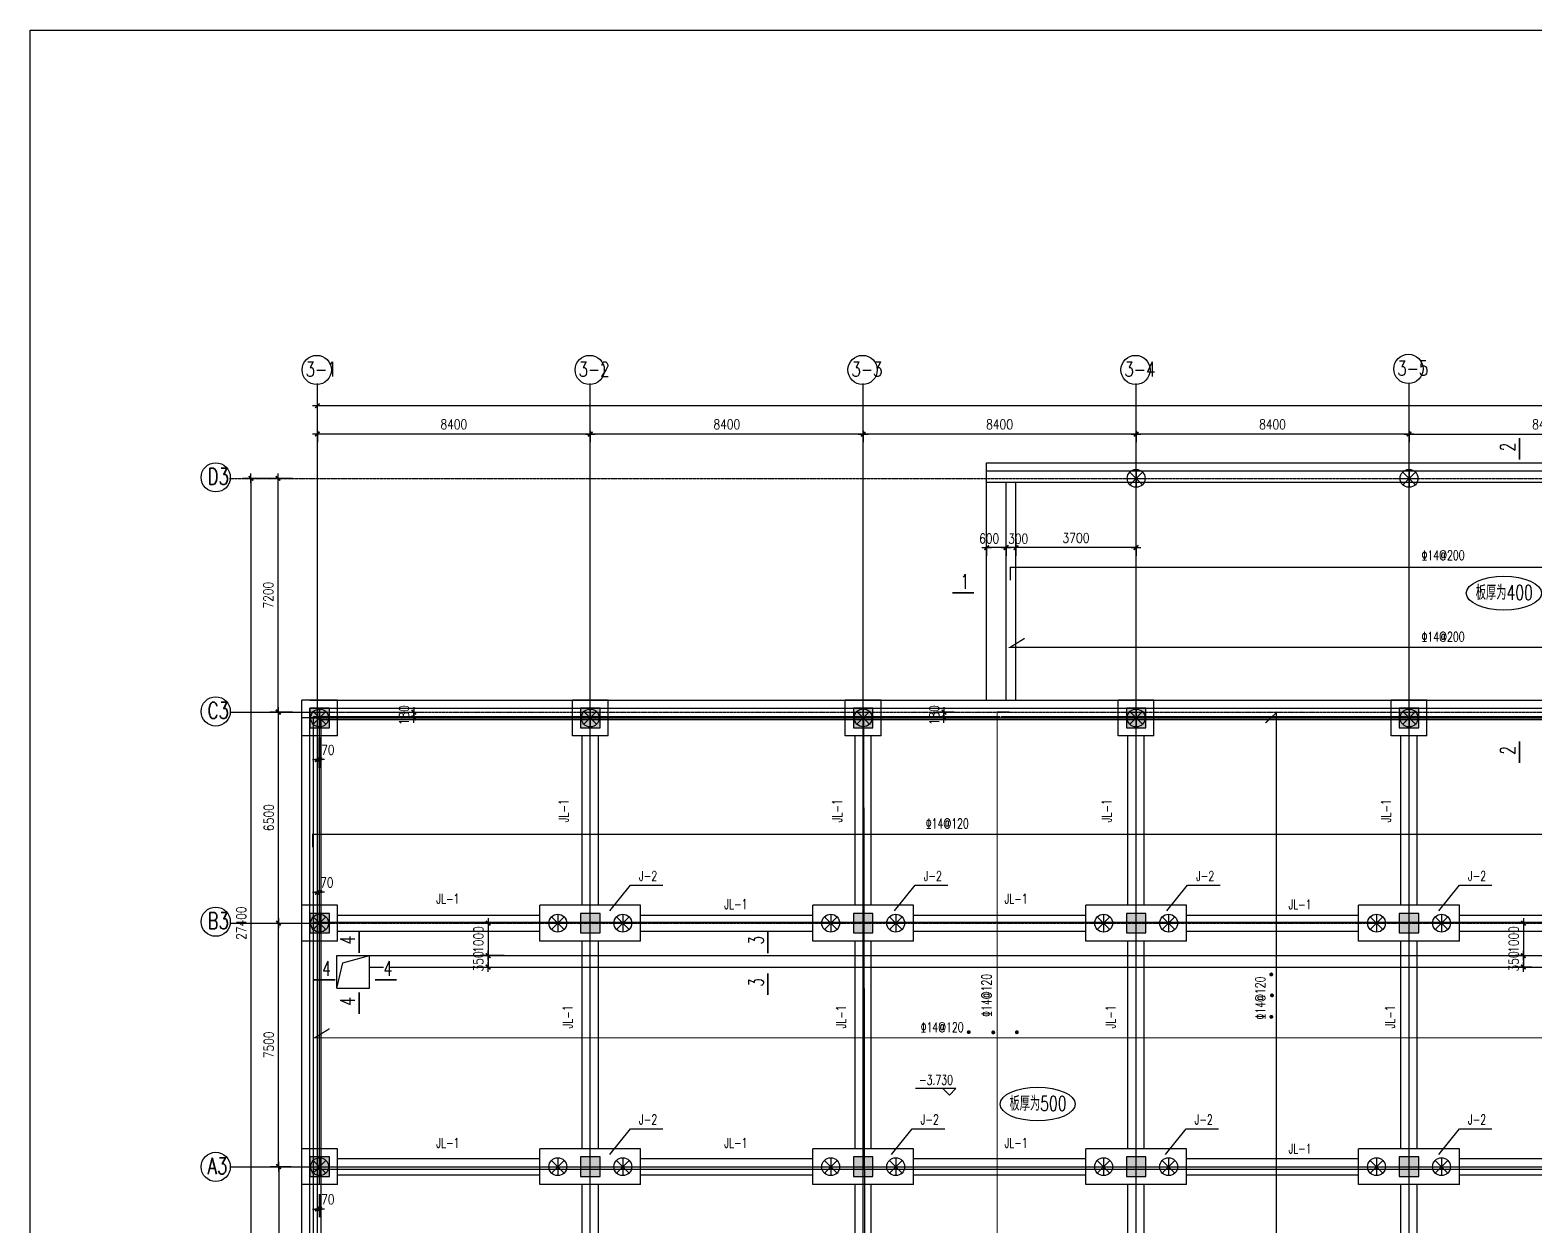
# Model space of a CAD drawing. Extents: x -170759 to 304867, y -311201 to 112352.
# Drawn here: x 168597 to 214914, y -162421 to -125590 of the extents above; entities that cross this region are included whole.
import ezdxf

# ---------------------------------------------------------------- set-up
doc = ezdxf.new("R2010")
doc.units = 0
doc.linetypes.add('DOT2', pattern=[0.125, 0, -0.125])
doc.linetypes.add('DOTE', pattern=[2.42, 2, -0.2, 0.02, -0.2])
doc.layers.get('0').update_dxf_attribs({"linetype": 'CONTINUOUS'})
doc.layers.get('DEFPOINTS').update_dxf_attribs({"linetype": 'CONTINUOUS'})
for name, color, linetype in [('4', 2, 'DOT2'), ('DOTE', 251, 'CONTINUOUS'), ('TC', 253, 'CONTINUOUS'), ('WAL', 20, 'CONTINUOUS'), ('图层1', 1, 'CONTINUOUS')]:
    doc.layers.add(name, color=color, linetype=linetype)
doc.styles.add('_HZTXT', font='txt.shx', dxfattribs={"width": 0.8, "bigfont": 'HZTXT.shx'})
doc.styles.add('DIM_FONT', font='SIMPLEX.shx', dxfattribs={"width": 0.8})
doc.styles.add('HZTXT', font='txt.shx', dxfattribs={"width": 0.8, "bigfont": 'hztxt.shx'})
doc.styles.add('STYLE1', font='txt.shx', dxfattribs={"width": 0.8, "bigfont": 'HZTXT.shx'})
doc.dimstyles.new('NORMAL', dxfattribs={"dimtxt": 300, "dimasz": 1, "dimexe": 250, "dimexo": 300, "dimgap": 150, "dimtad": 1, "dimdec": 0, "dimzin": 0, "dimdsep": 46, "dimtxsty": 'DIM_FONT', "dimblk": '_DIMX', "dimblk1": '_DIMX', "dimblk2": '_DIMX', "dimsah": 1, "dimcen": 2.5, "dimclrt": 7, "dimadec": 0, "dimazin": 0, "dimtfac": 1, "dimtdec": 0, "dimtix": 1, "dimtmove": 2, "dimatfit": 3, "dimldrblk": '_DIMX', "dimfxl": 0, "dimtolj": 1, "dimtzin": 0, "dimarcsym": 0})

# ---------------------------------------------------------------- blocks, each defined once
blk = doc.blocks.new('_DIMX')
blk.add_line((-150, 0), (150, 0))
at = {"const_width": 50}
blk.add_lwpolyline([(-70, -70), (70, 70)], dxfattribs=at)
blk = doc.blocks.new('*D101')
at = {"layer": 'DEFPOINTS', "color": 0}
for p in [(177439, -161147, 0), (177509, -161147, 0), (177509, -161903)]:
    blk.add_point(p, dxfattribs=at)
at = {"layer": 'WAL', "color": 0, "lineweight": -2}
for p, q in [((177439, -161447), (177439, -162153)), ((177509, -161447), (177509, -162153)), ((177438, -161903), (177437, -161903)), ((177439, -161903), (177509, -161903)), ((177510, -161903), (177511, -161903))]:
    blk.add_line(p, q, dxfattribs=at)
blk.add_blockref('_DIMX', (177439, -161903), dxfattribs=at)
at = {"layer": 'WAL', "color": 0, "lineweight": -2, "rotation": 180}
blk.add_blockref('_DIMX', (177509, -161903), dxfattribs=at)
at = {"layer": 'WAL', "color": 7, "insert": (177763, -161603), "char_height": 300, "attachment_point": 5, "style": 'DIM_FONT'}
blk.add_mtext('\\A1;70', dxfattribs=at)
blk = doc.blocks.new('*D102')
at = {"layer": 'DEFPOINTS', "color": 0}
for p in [(176933, -160597, 0), (176249, -166797), (176933, -166797, 0)]:
    blk.add_point(p, dxfattribs=at)
at = {"layer": 'WAL', "color": 0, "lineweight": -2}
for p, q in [((176633, -160597), (175999, -160597)), ((176249, -160598), (176249, -166796)), ((176633, -166797), (175999, -166797))]:
    blk.add_line(p, q, dxfattribs=at)
for p, rotation in [((176249, -160597), 90), ((176249, -166797), 270)]:
    blk.add_blockref('_DIMX', p, dxfattribs=dict(at, rotation=rotation))
at = {"layer": 'WAL', "color": 7, "insert": (175949, -163697), "char_height": 300, "attachment_point": 5, "rotation": 90, "style": 'DIM_FONT'}
blk.add_mtext('\\A1;6200', dxfattribs=at)
blk = doc.blocks.new('*D103')
at = {"layer": 'DEFPOINTS', "color": 0}
for p in [(176659, -139398), (175395, -166798), (176659, -166798)]:
    blk.add_point(p, dxfattribs=at)
at = {"layer": 'WAL', "color": 0, "lineweight": -2}
for p, q in [((176359, -139398), (175145, -139398)), ((175395, -139399), (175395, -166797)), ((176359, -166798), (175145, -166798))]:
    blk.add_line(p, q, dxfattribs=at)
for p, rotation in [((175395, -139398), 90), ((175395, -166798), 270)]:
    blk.add_blockref('_DIMX', p, dxfattribs=dict(at, rotation=rotation))
at = {"layer": 'WAL', "color": 7, "insert": (175095, -153098), "char_height": 300, "attachment_point": 5, "rotation": 90, "style": 'DIM_FONT'}
blk.add_mtext('\\A1;27400', dxfattribs=at)
blk = doc.blocks.new('*D168')
at = {"layer": 'DEFPOINTS', "color": 0}
for p in [(177439, -137629, 0), (185839, -137629, 0), (177439, -138033)]:
    blk.add_point(p, dxfattribs=at)
at = {"layer": 'WAL', "color": 0, "lineweight": -2}
for p, q in [((177439, -137929), (177439, -138283)), ((185839, -137929), (185839, -138283)), ((185838, -138033), (177440, -138033))]:
    blk.add_line(p, q, dxfattribs=at)
at = {"layer": 'WAL', "color": 0, "lineweight": -2, "rotation": 180}
blk.add_blockref('_DIMX', (177439, -138033), dxfattribs=at)
at = {"layer": 'WAL', "color": 0, "lineweight": -2}
blk.add_blockref('_DIMX', (185839, -138033), dxfattribs=at)
at = {"layer": 'WAL', "color": 7, "insert": (181639, -137733), "char_height": 300, "attachment_point": 5, "style": 'DIM_FONT'}
blk.add_mtext('\\A1;8400', dxfattribs=at)
blk = doc.blocks.new('*D169')
at = {"layer": 'DEFPOINTS', "color": 0}
for p in [(259239, -137059), (177439, -137162), (177439, -137329)]:
    blk.add_point(p, dxfattribs=at)
at = {"layer": 'WAL', "color": 0, "lineweight": -2}
for p, q in [((177439, -137029), (177439, -136912)), ((259238, -137162), (177440, -137162)), ((259239, -137359), (259239, -137412))]:
    blk.add_line(p, q, dxfattribs=at)
at = {"layer": 'WAL', "color": 0, "lineweight": -2, "rotation": 180}
blk.add_blockref('_DIMX', (177439, -137162), dxfattribs=at)
at = {"layer": 'WAL', "color": 0, "lineweight": -2}
blk.add_blockref('_DIMX', (259239, -137162), dxfattribs=at)
at = {"layer": 'WAL', "color": 7, "insert": (218339, -136862), "char_height": 300, "attachment_point": 5, "style": 'DIM_FONT'}
blk.add_mtext('\\A1;81800', dxfattribs=at)
blk = doc.blocks.new('*D171')
at = {"layer": 'DEFPOINTS', "color": 0}
for p in [(177439, -152241, 0), (177509, -152143), (177509, -152241, 0)]:
    blk.add_point(p, dxfattribs=at)
at = {"layer": 'WAL', "color": 0, "lineweight": -2}
for p, q in [((177439, -151941), (177439, -151893)), ((177509, -151941), (177509, -151893)), ((177438, -152143), (177437, -152143)), ((177439, -152143), (177509, -152143)), ((177510, -152143), (177511, -152143))]:
    blk.add_line(p, q, dxfattribs=at)
blk.add_blockref('_DIMX', (177439, -152143), dxfattribs=at)
at = {"layer": 'WAL', "color": 0, "lineweight": -2, "rotation": 180}
blk.add_blockref('_DIMX', (177509, -152143), dxfattribs=at)
at = {"layer": 'WAL', "color": 7, "insert": (177726, -151843), "char_height": 300, "attachment_point": 5, "style": 'DIM_FONT'}
blk.add_mtext('\\A1;70', dxfattribs=at)
blk = doc.blocks.new('*D173')
at = {"layer": 'DEFPOINTS', "color": 0}
for p in [(183486, -154097, 0), (182560, -154447, 0), (182696, -154447)]:
    blk.add_point(p, dxfattribs=at)
at = {"layer": 'WAL', "color": 0, "lineweight": -2}
for p, q in [((182696, -154096), (182696, -154095)), ((182696, -154097), (182696, -154447)), ((182696, -154448), (182696, -154449)), ((182860, -154447), (182946, -154447))]:
    blk.add_line(p, q, dxfattribs=at)
for p, rotation in [((182696, -154097), 270), ((182696, -154447), 90)]:
    blk.add_blockref('_DIMX', p, dxfattribs=dict(at, rotation=rotation))
at = {"layer": 'WAL', "color": 7, "insert": (182396, -154272), "char_height": 300, "attachment_point": 5, "rotation": 90, "style": 'DIM_FONT'}
blk.add_mtext('\\A1;350', dxfattribs=at)
blk = doc.blocks.new('*D174')
at = {"layer": 'DEFPOINTS', "color": 0}
for p in [(183486, -153097, 0), (182696, -154097), (183486, -154097, 0)]:
    blk.add_point(p, dxfattribs=at)
at = {"layer": 'WAL', "color": 0, "lineweight": -2}
for p, q in [((183186, -153097), (182446, -153097)), ((182696, -153096), (182696, -153095)), ((182696, -153097), (182696, -154097)), ((183186, -154097), (182446, -154097)), ((182696, -154098), (182696, -154099))]:
    blk.add_line(p, q, dxfattribs=at)
for p, rotation in [((182696, -153097), 270), ((182696, -154097), 90)]:
    blk.add_blockref('_DIMX', p, dxfattribs=dict(at, rotation=rotation))
at = {"layer": 'WAL', "color": 7, "insert": (182396, -153597), "char_height": 300, "attachment_point": 5, "rotation": 90, "style": 'DIM_FONT'}
blk.add_mtext('\\A1;1000', dxfattribs=at)
blk = doc.blocks.new('*D176')
at = {"layer": 'DEFPOINTS', "color": 0}
for p in [(178059, -146597, 0), (178059, -146777, 0), (180409, -146777)]:
    blk.add_point(p, dxfattribs=at)
at = {"layer": 'WAL', "color": 0, "lineweight": -2}
for p, q in [((178359, -146597), (180659, -146597)), ((178359, -146777), (180659, -146777)), ((180409, -146596), (180409, -146595)), ((180409, -146597), (180409, -146777)), ((180409, -146778), (180409, -146779))]:
    blk.add_line(p, q, dxfattribs=at)
for p, rotation in [((180409, -146597), 270), ((180409, -146777), 90)]:
    blk.add_blockref('_DIMX', p, dxfattribs=dict(at, rotation=rotation))
at = {"layer": 'WAL', "color": 7, "insert": (180109, -146687), "char_height": 300, "attachment_point": 5, "rotation": 90, "style": 'DIM_FONT'}
blk.add_mtext('\\A1;180', dxfattribs=at)
blk = doc.blocks.new('*D177')
at = {"layer": 'DEFPOINTS', "color": 0}
for p in [(177439, -147077, 0), (177509, -147077, 0), (177509, -148059)]:
    blk.add_point(p, dxfattribs=at)
at = {"layer": 'WAL', "color": 0, "lineweight": -2}
for p, q in [((177439, -147377), (177439, -148309)), ((177509, -147377), (177509, -148309)), ((177438, -148059), (177437, -148059)), ((177439, -148059), (177509, -148059)), ((177510, -148059), (177511, -148059))]:
    blk.add_line(p, q, dxfattribs=at)
blk.add_blockref('_DIMX', (177439, -148059), dxfattribs=at)
at = {"layer": 'WAL', "color": 0, "lineweight": -2, "rotation": 180}
blk.add_blockref('_DIMX', (177509, -148059), dxfattribs=at)
at = {"layer": 'WAL', "color": 7, "insert": (177758, -147759), "char_height": 300, "attachment_point": 5, "style": 'DIM_FONT'}
blk.add_mtext('\\A1;70', dxfattribs=at)
blk = doc.blocks.new('*D180')
at = {"layer": 'DEFPOINTS', "color": 0}
for p in [(214871, -154097, 0), (214560, -154447), (215123, -154447, 0)]:
    blk.add_point(p, dxfattribs=at)
at = {"layer": 'WAL', "color": 0, "lineweight": -2}
for p, q in [((214560, -154096), (214560, -154095)), ((214560, -154097), (214560, -154447)), ((214823, -154447), (214310, -154447)), ((214560, -154448), (214560, -154449))]:
    blk.add_line(p, q, dxfattribs=at)
for p, rotation in [((214560, -154097), 270), ((214560, -154447), 90)]:
    blk.add_blockref('_DIMX', p, dxfattribs=dict(at, rotation=rotation))
at = {"layer": 'WAL', "color": 7, "insert": (214260, -154272), "char_height": 300, "attachment_point": 5, "rotation": 90, "style": 'DIM_FONT'}
blk.add_mtext('\\A1;350', dxfattribs=at)
blk = doc.blocks.new('*D181')
at = {"layer": 'DEFPOINTS', "color": 0}
for p in [(214871, -153097, 0), (214560, -154097), (214871, -154097, 0)]:
    blk.add_point(p, dxfattribs=at)
at = {"layer": 'WAL', "color": 0, "lineweight": -2}
for p, q in [((214571, -153097), (214310, -153097)), ((214560, -153096), (214560, -153095)), ((214560, -153097), (214560, -154097)), ((214571, -154097), (214310, -154097)), ((214560, -154098), (214560, -154099))]:
    blk.add_line(p, q, dxfattribs=at)
for p, rotation in [((214560, -153097), 270), ((214560, -154097), 90)]:
    blk.add_blockref('_DIMX', p, dxfattribs=dict(at, rotation=rotation))
at = {"layer": 'WAL', "color": 7, "insert": (214260, -153597), "char_height": 300, "attachment_point": 5, "rotation": 90, "style": 'DIM_FONT'}
blk.add_mtext('\\A1;1000', dxfattribs=at)
blk = doc.blocks.new('*D182')
at = {"layer": 'DEFPOINTS', "color": 0}
for p in [(196726, -146597), (197336, -146597, 0), (197383, -146777, 0)]:
    blk.add_point(p, dxfattribs=at)
at = {"layer": 'WAL', "color": 0, "lineweight": -2}
for p, q in [((197036, -146597), (196476, -146597)), ((197083, -146777), (196476, -146777)), ((196726, -146596), (196726, -146595)), ((196726, -146777), (196726, -146597)), ((196726, -146778), (196726, -146779))]:
    blk.add_line(p, q, dxfattribs=at)
for p, rotation in [((196726, -146597), 270), ((196726, -146777), 90)]:
    blk.add_blockref('_DIMX', p, dxfattribs=dict(at, rotation=rotation))
at = {"layer": 'WAL', "color": 7, "insert": (196426, -146687), "char_height": 300, "attachment_point": 5, "rotation": 90, "style": 'DIM_FONT'}
blk.add_mtext('\\A1;180', dxfattribs=at)
blk = doc.blocks.new('*D204')
at = {"layer": 'DEFPOINTS', "color": 0}
for p in [(202639, -137629, 0), (211039, -137629, 0), (202639, -138033)]:
    blk.add_point(p, dxfattribs=at)
at = {"layer": 'WAL', "color": 0, "lineweight": -2}
for p, q in [((202639, -137929), (202639, -138283)), ((211039, -137929), (211039, -138283)), ((211038, -138033), (202640, -138033))]:
    blk.add_line(p, q, dxfattribs=at)
at = {"layer": 'WAL', "color": 0, "lineweight": -2, "rotation": 180}
blk.add_blockref('_DIMX', (202639, -138033), dxfattribs=at)
at = {"layer": 'WAL', "color": 0, "lineweight": -2}
blk.add_blockref('_DIMX', (211039, -138033), dxfattribs=at)
at = {"layer": 'WAL', "color": 7, "insert": (206839, -137733), "char_height": 300, "attachment_point": 5, "style": 'DIM_FONT'}
blk.add_mtext('\\A1;8400', dxfattribs=at)
blk = doc.blocks.new('*D205')
at = {"layer": 'DEFPOINTS', "color": 0}
for p in [(185839, -137629, 0), (194239, -137629, 0), (185839, -138033)]:
    blk.add_point(p, dxfattribs=at)
at = {"layer": 'WAL', "color": 0, "lineweight": -2}
for p, q in [((185839, -137929), (185839, -138283)), ((194239, -137929), (194239, -138283)), ((194238, -138033), (185840, -138033))]:
    blk.add_line(p, q, dxfattribs=at)
at = {"layer": 'WAL', "color": 0, "lineweight": -2, "rotation": 180}
blk.add_blockref('_DIMX', (185839, -138033), dxfattribs=at)
at = {"layer": 'WAL', "color": 0, "lineweight": -2}
blk.add_blockref('_DIMX', (194239, -138033), dxfattribs=at)
at = {"layer": 'WAL', "color": 7, "insert": (190039, -137733), "char_height": 300, "attachment_point": 5, "style": 'DIM_FONT'}
blk.add_mtext('\\A1;8400', dxfattribs=at)
blk = doc.blocks.new('*D206')
at = {"layer": 'DEFPOINTS', "color": 0}
for p in [(194239, -137629, 0), (202639, -137629, 0), (194239, -138033)]:
    blk.add_point(p, dxfattribs=at)
at = {"layer": 'WAL', "color": 0, "lineweight": -2}
for p, q in [((194239, -137929), (194239, -138283)), ((202639, -137929), (202639, -138283)), ((202638, -138033), (194240, -138033))]:
    blk.add_line(p, q, dxfattribs=at)
at = {"layer": 'WAL', "color": 0, "lineweight": -2, "rotation": 180}
blk.add_blockref('_DIMX', (194239, -138033), dxfattribs=at)
at = {"layer": 'WAL', "color": 0, "lineweight": -2}
blk.add_blockref('_DIMX', (202639, -138033), dxfattribs=at)
at = {"layer": 'WAL', "color": 7, "insert": (198439, -137733), "char_height": 300, "attachment_point": 5, "style": 'DIM_FONT'}
blk.add_mtext('\\A1;8400', dxfattribs=at)
blk = doc.blocks.new('*D207')
at = {"layer": 'DEFPOINTS', "color": 0}
for p in [(198039, -141257, 0), (198639, -141257, 0), (198039, -141530)]:
    blk.add_point(p, dxfattribs=at)
at = {"layer": 'WAL', "color": 0, "lineweight": -2}
for p, q in [((198038, -141530), (198037, -141530)), ((198639, -141530), (198039, -141530)), ((198039, -141557), (198039, -141780)), ((198639, -141557), (198639, -141780)), ((198640, -141530), (198641, -141530))]:
    blk.add_line(p, q, dxfattribs=at)
blk.add_blockref('_DIMX', (198039, -141530), dxfattribs=at)
at = {"layer": 'WAL', "color": 0, "lineweight": -2, "rotation": 180}
blk.add_blockref('_DIMX', (198639, -141530), dxfattribs=at)
at = {"layer": 'WAL', "color": 7, "insert": (198117, -141249), "char_height": 300, "attachment_point": 5, "style": 'DIM_FONT'}
blk.add_mtext('\\A1;600', dxfattribs=at)
blk = doc.blocks.new('*D208')
at = {"layer": 'DEFPOINTS', "color": 0}
for p in [(198639, -141257, 0), (198939, -140938, 0), (198639, -141530)]:
    blk.add_point(p, dxfattribs=at)
at = {"layer": 'WAL', "color": 0, "lineweight": -2}
for p, q in [((198939, -141238), (198939, -141780)), ((198638, -141530), (198637, -141530)), ((198939, -141530), (198639, -141530)), ((198639, -141557), (198639, -141780)), ((198940, -141530), (198941, -141530))]:
    blk.add_line(p, q, dxfattribs=at)
blk.add_blockref('_DIMX', (198639, -141530), dxfattribs=at)
at = {"layer": 'WAL', "color": 0, "lineweight": -2, "rotation": 180}
blk.add_blockref('_DIMX', (198939, -141530), dxfattribs=at)
at = {"layer": 'WAL', "color": 7, "insert": (199012, -141256), "char_height": 300, "attachment_point": 5, "style": 'DIM_FONT'}
blk.add_mtext('\\A1;300', dxfattribs=at)
blk = doc.blocks.new('*D209')
at = {"layer": 'DEFPOINTS', "color": 0}
for p in [(198939, -140938, 0), (202639, -141211, 0), (198939, -141530)]:
    blk.add_point(p, dxfattribs=at)
at = {"layer": 'WAL', "color": 0, "lineweight": -2}
for p, q in [((198939, -141238), (198939, -141780)), ((202638, -141530), (198940, -141530)), ((202639, -141511), (202639, -141780))]:
    blk.add_line(p, q, dxfattribs=at)
at = {"layer": 'WAL', "color": 0, "lineweight": -2, "rotation": 180}
blk.add_blockref('_DIMX', (198939, -141530), dxfattribs=at)
at = {"layer": 'WAL', "color": 0, "lineweight": -2}
blk.add_blockref('_DIMX', (202639, -141530), dxfattribs=at)
at = {"layer": 'WAL', "color": 7, "insert": (200789, -141230), "char_height": 300, "attachment_point": 5, "style": 'DIM_FONT'}
blk.add_mtext('\\A1;3700', dxfattribs=at)

msp = doc.modelspace()

# ---------------------------------------------------------------- hatches: boundary and pattern name
at = {"layer": 'WAL'}
for points in [[(177209.22853, -146476.52505), (177209.22853, -147076.52505), (177809.22853, -147076.52505), (177809.22853, -146476.52505)], [(185539.22853, -146476.52505), (185539.22853, -147076.52505), (186139.22853, -147076.52505), (186139.22853, -146476.52505)], [(193939.22853, -146476.52505), (193939.22853, -147076.52505), (194539.22853, -147076.52505), (194539.22853, -146476.52505)], [(202339.22853, -146476.52505), (202339.22853, -147076.52505), (202939.22853, -147076.52505), (202939.22853, -146476.52505)], [(210739.22853, -146476.52505), (210739.22853, -147076.52505), (211339.22853, -147076.52505), (211339.22853, -146476.52505)], [(177209.22853, -152796.52505), (177209.22853, -153396.52505), (177809.22853, -153396.52505), (177809.22853, -152796.52505)], [(185539.22853, -152796.52505), (185539.22853, -153396.52505), (186139.22853, -153396.52505), (186139.22853, -152796.52505)], [(193939.22853, -152796.52505), (193939.22853, -153396.52505), (194539.22853, -153396.52505), (194539.22853, -152796.52505)], [(202339.22853, -152796.52505), (202339.22853, -153396.52505), (202939.22853, -153396.52505), (202939.22853, -152796.52505)], [(210739.22853, -152796.52505), (210739.22853, -153396.52505), (211339.22853, -153396.52505), (211339.22853, -152796.52505)], [(177209.22853, -160296.52505), (177209.22853, -160896.52505), (177809.22853, -160896.52505), (177809.22853, -160296.52505)], [(185539.22853, -160296.52505), (185539.22853, -160896.52505), (186139.22853, -160896.52505), (186139.22853, -160296.52505)], [(193939.22853, -160296.52505), (193939.22853, -160896.52505), (194539.22853, -160896.52505), (194539.22853, -160296.52505)], [(202339.22853, -160296.52505), (202339.22853, -160896.52505), (202939.22853, -160896.52505), (202939.22853, -160296.52505)], [(210739.22853, -160296.52505), (210739.22853, -160896.52505), (211339.22853, -160896.52505), (211339.22853, -160296.52505)]]:
    msp.add_hatch(color=4, dxfattribs=at).paths.add_polyline_path(points)

# ---------------------------------------------------------------- linework, layer by layer
msp.add_lwpolyline([(168597.11361, -125589.75564), (267104.50552, -125589.75564), (267104.50552, -195144.17995), (168597.11361, -195144.17995)], close=True)
at = {"layer": 'DOTE', "color": 8, "linetype": 'DOTE', "ltscale": 2}
for p, q in [((174736.57095, -139396.52505), (263182.31757, -139396.52505)), ((177615.04971, -146596.52505), (263182.31757, -146596.52505)), ((177615.04971, -153096.52505), (263182.31757, -153096.52505))]:
    msp.add_line(p, q, dxfattribs=at)
at = {"layer": 'TC'}
for centre in [(174310.32562, -139365.55667, 0), (174310.32562, -146574.04787, 0), (174310.32562, -153051.12994, 0), (174310.32562, -160602.30108, 0)]:
    msp.add_circle(centre, 449.77374, dxfattribs=at)
at = {"layer": 'WAL', "color": 4}
for p, q in [((177439.22853, -160286.52505), (177439.22853, -136475.28904)), ((185839.22853, -166596.52505), (185839.22853, -136475.28904)), ((194239.22853, -166596.52505), (194239.22853, -136475.28904)), ((202639.22853, -163968.9875), (202639.22853, -136475.28904)), ((211039.22853, -163968.36882), (211039.22853, -136475.28904)), ((198039.22853, -138916.59887), (259469.22853, -138916.52505)), ((198039.22853, -146226.52505), (198039.22853, -138916.59887)), ((198039.22853, -139516.59887), (198039.22853, -138916.59887, 0)), ((198039.22853, -139166.59887), (259469.22853, -139166.52505)), ((202364.22853, -139396.52505), (202914.22853, -139396.52505)), ((202444.77417, -139590.97941), (202833.6829, -139202.07068)), ((202833.6829, -139590.97941), (202444.77417, -139202.07068)), ((202639.22853, -139121.52505), (202639.22853, -139671.52505)), ((210764.22853, -139396.52505), (211314.22853, -139396.52505)), ((210844.77417, -139590.97941), (211233.6829, -139202.07068)), ((211233.6829, -139590.97941), (210844.77417, -139202.07068)), ((211039.22853, -139121.52505), (211039.22853, -139671.52505)), ((198039.22853, -139516.59887), (259119.22853, -139516.52505)), ((198639.22853, -146226.52505), (198639.22853, -139516.59833)), ((198939.22853, -146226.52505), (198939.22853, -139516.59796)), ((176959.22853, -147326.52505), (176959.22853, -146226.52505)), ((178059.22853, -146226.52505), (176959.22853, -146226.52505)), ((177209.22853, -146226.52505), (225639.22853, -146226.52505)), ((178059.22853, -147326.52505), (178059.22853, -146226.52505)), ((186389.22853, -146226.52505), (185289.22853, -146226.52505)), ((185289.22853, -147326.52505), (185289.22853, -146226.52505)), ((186389.22853, -147326.52505), (186389.22853, -146226.52505)), ((193689.22853, -147326.52505), (193689.22853, -146226.52505)), ((194789.22853, -146226.52505), (193689.22853, -146226.52505)), ((194789.22853, -147326.52505), (194789.22853, -146226.52505)), ((203189.22853, -146226.52505), (202089.22853, -146226.52505)), ((202089.22853, -147326.52505), (202089.22853, -146226.52505)), ((203189.22853, -147326.52505), (203189.22853, -146226.52505)), ((211589.22853, -146226.52505), (210489.22853, -146226.52505)), ((210489.22853, -147326.52505), (210489.22853, -146226.52505)), ((211589.22853, -147326.52505), (211589.22853, -146226.52505)), ((174767.77959, -146596.52505), (177615.04971, -146596.52505)), ((176959.22853, -167276.52505), (176959.22853, -146476.52505)), ((178492.82456, -146776.52505), (176959.22853, -146776.52505)), ((177209.22853, -167026.52505), (177209.22853, -146476.52505)), ((177209.22853, -146476.52505), (225639.22853, -146476.52505)), ((177209.22853, -146776.52505), (225639.22853, -146776.52505)), ((177234.22853, -146776.52505), (177784.22853, -146776.52505)), ((177314.77417, -146970.97941), (177703.6829, -146582.07068)), ((177703.6829, -146970.97941), (177314.77417, -146582.07068)), ((177509.22853, -161146.52505), (177509.22853, -146476.52505)), ((177509.22853, -146501.52505), (177509.22853, -147051.52505)), ((185564.22853, -146776.52505), (186114.22853, -146776.52505)), ((185644.77417, -146970.97941), (186033.6829, -146582.07068)), ((186033.6829, -146970.97941), (185644.77417, -146582.07068)), ((185839.22853, -146501.52505), (185839.22853, -147051.52505)), ((193964.22853, -146776.52505), (194514.22853, -146776.52505)), ((194044.77417, -146970.97941), (194433.6829, -146582.07068)), ((194433.6829, -146970.97941), (194044.77417, -146582.07068)), ((194239.22853, -146501.52505), (194239.22853, -147051.52505)), ((202364.22853, -146776.52505), (202914.22853, -146776.52505)), ((202444.77417, -146970.97941), (202833.6829, -146582.07068)), ((202833.6829, -146970.97941), (202444.77417, -146582.07068)), ((202639.22853, -146501.52505), (202639.22853, -147051.52505)), ((210764.22853, -146776.52505), (211314.22853, -146776.52505)), ((210844.77417, -146970.97941), (211233.6829, -146582.07068)), ((211233.6829, -146970.97941), (210844.77417, -146582.07068)), ((211039.22853, -146501.52505), (211039.22853, -147051.52505)), ((177559.22853, -166676.52505), (177559.22853, -146826.52505)), ((177559.22853, -146826.52505), (225639.22853, -146826.52505)), ((178059.22853, -147326.52505), (176959.22853, -147326.52505)), ((186389.22853, -147326.52505), (185289.22853, -147326.52505)), ((185589.22853, -152546.52505), (185589.22853, -147326.52505)), ((186089.22853, -152546.52505), (186089.22853, -147326.52505)), ((194789.22853, -147326.52505), (193689.22853, -147326.52505)), ((193989.22853, -152546.52505), (193989.22853, -147326.52505)), ((194489.22853, -152546.52505), (194489.22853, -147326.52505)), ((203189.22853, -147326.52505), (202089.22853, -147326.52505)), ((202389.22853, -152546.52505), (202389.22853, -147326.52505)), ((202889.22853, -152546.52505), (202889.22853, -147326.52505)), ((211589.22853, -147326.52505), (210489.22853, -147326.52505)), ((210789.22853, -152546.52505), (210789.22853, -147326.52505)), ((211289.22853, -152546.52505), (211289.22853, -147326.52505)), ((186439.89768, -152720.58804, 0), (187075.58861, -151930.11744, 0)), ((187075.58861, -151930.11744, 0), (188077.16731, -151930.11744, 0)), ((195204.65567, -152720.58804, 0), (195840.3466, -151930.11744, 0)), ((195840.3466, -151930.11744, 0), (196841.92529, -151930.11744, 0)), ((203586.5162, -152720.58804, 0), (204222.20713, -151930.11744, 0)), ((204222.20713, -151930.11744, 0), (205223.78583, -151930.11744, 0)), ((211953.91338, -152720.58804, 0), (212589.60431, -151930.11744, 0)), ((212589.60431, -151930.11744, 0), (213591.18301, -151930.11744, 0)), ((176959.22853, -153646.52505), (176959.22853, -152546.52505)), ((178059.22853, -152546.52505), (176959.22853, -152546.52505)), ((177509.22853, -152821.52505), (177509.22853, -153371.52505)), ((178059.22853, -153646.52505), (178059.22853, -152546.52505)), ((187389.22853, -152546.52505), (184289.22853, -152546.52505)), ((184289.22853, -153646.52505), (184289.22853, -152546.52505)), ((184839.22853, -152821.52505), (184839.22853, -153371.52505)), ((186839.22853, -152821.52505), (186839.22853, -153371.52505)), ((187389.22853, -153646.52505), (187389.22853, -152546.52505)), ((192689.22853, -153646.52505), (192689.22853, -152546.52505)), ((195789.22853, -152546.52505), (192689.22853, -152546.52505)), ((193239.22853, -152821.52505), (193239.22853, -153371.52505)), ((195239.22853, -152821.52505), (195239.22853, -153371.52505)), ((195789.22853, -153646.52505), (195789.22853, -152546.52505)), ((204189.22853, -152546.52505), (201089.22853, -152546.52505)), ((201089.22853, -153646.52505), (201089.22853, -152546.52505)), ((201639.22853, -152821.52505), (201639.22853, -153371.52505)), ((203639.22853, -152821.52505), (203639.22853, -153371.52505)), ((204189.22853, -153646.52505), (204189.22853, -152546.52505)), ((212589.22853, -152546.52505), (209489.22853, -152546.52505)), ((209489.22853, -153646.52505), (209489.22853, -152546.52505)), ((210039.22853, -152821.52505), (210039.22853, -153371.52505)), ((212039.22853, -152821.52505), (212039.22853, -153371.52505)), ((212589.22853, -153646.52505), (212589.22853, -152546.52505)), ((174767.77959, -153096.52505), (177615.04971, -153096.52505)), ((177234.22853, -153096.52505), (177784.22853, -153096.52505)), ((177314.77417, -153290.97941), (177703.6829, -152902.07068)), ((177703.6829, -153290.97941), (177314.77417, -152902.07068)), ((178059.22853, -152846.52505), (184289.22853, -152846.52505)), ((184564.22853, -153096.52505), (185114.22853, -153096.52505)), ((184644.77417, -153290.97941), (185033.6829, -152902.07068)), ((185033.6829, -153290.97941), (184644.77417, -152902.07068)), ((186564.22853, -153096.52505), (187114.22853, -153096.52505)), ((186644.77417, -153290.97941), (187033.6829, -152902.07068)), ((187033.6829, -153290.97941), (186644.77417, -152902.07068)), ((187389.22853, -152846.52505), (192689.22853, -152846.52505)), ((192964.22853, -153096.52505), (193514.22853, -153096.52505)), ((193044.77417, -153290.97941), (193433.6829, -152902.07068)), ((193433.6829, -153290.97941), (193044.77417, -152902.07068)), ((194964.22853, -153096.52505), (195514.22853, -153096.52505)), ((195044.77417, -153290.97941), (195433.6829, -152902.07068)), ((195433.6829, -153290.97941), (195044.77417, -152902.07068)), ((195789.22853, -152846.52505), (201089.22853, -152846.52505)), ((201364.22853, -153096.52505), (201914.22853, -153096.52505)), ((201444.77417, -153290.97941), (201833.6829, -152902.07068)), ((201833.6829, -153290.97941), (201444.77417, -152902.07068)), ((203364.22853, -153096.52505), (203914.22853, -153096.52505)), ((203444.77417, -153290.97941), (203833.6829, -152902.07068)), ((203833.6829, -153290.97941), (203444.77417, -152902.07068)), ((204189.22853, -152846.52505), (209489.22853, -152846.52505)), ((209764.22853, -153096.52505), (210314.22853, -153096.52505)), ((209844.77417, -153290.97941), (210233.6829, -152902.07068)), ((210233.6829, -153290.97941), (209844.77417, -152902.07068)), ((211764.22853, -153096.52505), (212314.22853, -153096.52505)), ((211844.77417, -153290.97941), (212233.6829, -152902.07068)), ((212233.6829, -153290.97941), (211844.77417, -152902.07068)), ((212589.22853, -152846.52505), (217889.22853, -152846.52505)), ((178059.22853, -153646.52505), (176959.22853, -153646.52505)), ((178059.22853, -153346.52505), (184289.22853, -153346.52505)), ((187389.22853, -153646.52505), (184289.22853, -153646.52505)), ((185589.22853, -160046.52505), (185589.22853, -153646.52505)), ((186089.22853, -160046.52505), (186089.22853, -153646.52505)), ((187389.22853, -153346.52505), (192689.22853, -153346.52505)), ((195789.22853, -153646.52505), (192689.22853, -153646.52505)), ((193989.22853, -160046.52505), (193989.22853, -153646.52505)), ((194489.22853, -160046.52505), (194489.22853, -153646.52505)), ((195789.22853, -153346.52505), (201089.22853, -153346.52505)), ((204189.22853, -153646.52505), (201089.22853, -153646.52505)), ((202389.22853, -160046.52505), (202389.22853, -153646.52505)), ((202889.22853, -160046.52505), (202889.22853, -153646.52505)), ((204189.22853, -153346.52505), (209489.22853, -153346.52505)), ((212589.22853, -153646.52505), (209489.22853, -153646.52505)), ((210789.22853, -160046.52505), (210789.22853, -153646.52505)), ((211289.22853, -160046.52505), (211289.22853, -153646.52505)), ((212589.22853, -153346.52505), (217889.22853, -153346.52505)), ((178039.22853, -154096.52505), (218439.22853, -154096.52505)), ((178039.22853, -155096.52505), (178039.22853, -154096.52505)), ((178224.4201, -154313.28931, 0), (179039.22853, -154096.52505)), ((179039.22853, -155096.52505), (179039.22853, -154096.52505)), ((178039.22853, -155096.52505), (178224.4201, -154313.28931, 0)), ((179039.22853, -154446.52505), (179472.25683, -154446.52505)), ((179672.52883, -154446.52505), (217439.22853, -154446.52505)), ((178039.22853, -155096.52505), (179039.22853, -155096.52505)), ((177439.22853, -168296.52505), (177439.22853, -157965.12999)), ((186439.89768, -160220.58804, 0), (187075.58861, -159430.11744, 0)), ((187075.58861, -159430.11744, 0), (188077.16731, -159430.11744, 0)), ((195109.94482, -160220.58804, 0), (195745.63574, -159430.11744, 0)), ((195745.63574, -159430.11744, 0), (196747.21444, -159430.11744, 0)), ((203539.16141, -160220.58804, 0), (204174.85233, -159430.11744, 0)), ((204174.85233, -159430.11744, 0), (205176.43103, -159430.11744, 0)), ((211953.91338, -160220.58804, 0), (212589.60431, -159430.11744, 0)), ((212589.60431, -159430.11744, 0), (213591.18301, -159430.11744, 0)), ((176959.22853, -161146.52505), (176959.22853, -160046.52505)), ((178059.22853, -160046.52505), (176959.22853, -160046.52505)), ((178059.22853, -161146.52505), (178059.22853, -160046.52505)), ((187389.22853, -160046.52505), (184289.22853, -160046.52505)), ((184289.22853, -161146.52505), (184289.22853, -160046.52505)), ((187389.22853, -161146.52505), (187389.22853, -160046.52505)), ((192689.22853, -161146.52505), (192689.22853, -160046.52505)), ((195789.22853, -160046.52505), (192689.22853, -160046.52505)), ((195789.22853, -161146.52505), (195789.22853, -160046.52505)), ((204189.22853, -160046.52505), (201089.22853, -160046.52505)), ((201089.22853, -161146.52505), (201089.22853, -160046.52505)), ((204189.22853, -161146.52505), (204189.22853, -160046.52505)), ((212589.22853, -160046.52505), (209489.22853, -160046.52505)), ((209489.22853, -161146.52505), (209489.22853, -160046.52505)), ((212589.22853, -161146.52505), (212589.22853, -160046.52505)), ((174767.77959, -160596.52505), (218787.04971, -160596.52505)), ((177234.22853, -160596.52505), (177784.22853, -160596.52505)), ((177314.77417, -160790.97941), (177703.6829, -160402.07068)), ((177703.6829, -160790.97941), (177314.77417, -160402.07068)), ((177509.22853, -160321.52505), (177509.22853, -160871.52505)), ((178059.22853, -160346.52505), (184289.22853, -160346.52505)), ((184564.22853, -160596.52505), (185114.22853, -160596.52505)), ((185033.6829, -160790.97941), (184644.77417, -160402.07068)), ((184644.77417, -160790.97941), (185033.6829, -160402.07068)), ((184839.22853, -160321.52505), (184839.22853, -160871.52505)), ((186564.22853, -160596.52505), (187114.22853, -160596.52505)), ((186644.77417, -160790.97941), (187033.6829, -160402.07068)), ((187033.6829, -160790.97941), (186644.77417, -160402.07068)), ((186839.22853, -160321.52505), (186839.22853, -160871.52505)), ((187389.22853, -160346.52505), (192689.22853, -160346.52505)), ((192964.22853, -160596.52505), (193514.22853, -160596.52505)), ((193044.77417, -160790.97941), (193433.6829, -160402.07068)), ((193433.6829, -160790.97941), (193044.77417, -160402.07068)), ((193239.22853, -160321.52505), (193239.22853, -160871.52505)), ((194964.22853, -160596.52505), (195514.22853, -160596.52505)), ((195044.77417, -160790.97941), (195433.6829, -160402.07068)), ((195433.6829, -160790.97941), (195044.77417, -160402.07068)), ((195239.22853, -160321.52505), (195239.22853, -160871.52505)), ((195789.22853, -160346.52505), (201089.22853, -160346.52505)), ((201364.22853, -160596.52505), (201914.22853, -160596.52505)), ((201444.77417, -160790.97941), (201833.6829, -160402.07068)), ((201833.6829, -160790.97941), (201444.77417, -160402.07068)), ((201639.22853, -160321.52505), (201639.22853, -160871.52505)), ((203364.22853, -160596.52505), (203914.22853, -160596.52505)), ((203444.77417, -160790.97941), (203833.6829, -160402.07068)), ((203833.6829, -160790.97941), (203444.77417, -160402.07068)), ((203639.22853, -160321.52505), (203639.22853, -160871.52505)), ((204189.22853, -160346.52505), (209489.22853, -160346.52505)), ((209764.22853, -160596.52505), (210314.22853, -160596.52505)), ((209844.77417, -160790.97941), (210233.6829, -160402.07068)), ((210233.6829, -160790.97941), (209844.77417, -160402.07068)), ((210039.22853, -160321.52505), (210039.22853, -160871.52505)), ((211764.22853, -160596.52505), (212314.22853, -160596.52505)), ((211844.77417, -160790.97941), (212233.6829, -160402.07068)), ((212233.6829, -160790.97941), (211844.77417, -160402.07068)), ((212039.22853, -160321.52505), (212039.22853, -160871.52505)), ((212589.22853, -160346.52505), (217889.22853, -160346.52505)), ((178059.22853, -161146.52505), (176959.22853, -161146.52505)), ((178059.22853, -160846.52505), (184289.22853, -160846.52505)), ((187389.22853, -161146.52505), (184289.22853, -161146.52505)), ((185589.22853, -166196.52505), (185589.22853, -161146.52505)), ((186089.22853, -166196.52505), (186089.22853, -161146.52505)), ((187389.22853, -160846.52505), (192689.22853, -160846.52505)), ((195789.22853, -161146.52505), (192689.22853, -161146.52505)), ((193989.22853, -166196.52505), (193989.22853, -161146.52505)), ((194489.22853, -166196.52505), (194489.22853, -161146.52505)), ((195789.22853, -160846.52505), (201089.22853, -160846.52505)), ((204189.22853, -161146.52505), (201089.22853, -161146.52505)), ((202389.22853, -166196.52505), (202389.22853, -161146.52505)), ((202889.22853, -166196.52505), (202889.22853, -161146.52505)), ((204189.22853, -160846.52505), (209489.22853, -160846.52505)), ((212589.22853, -161146.52505), (209489.22853, -161146.52505)), ((210789.22853, -166196.52505), (210789.22853, -161146.52505)), ((211289.22853, -166196.52505), (211289.22853, -161146.52505)), ((212589.22853, -160846.52505), (217889.22853, -160846.52505))]:
    msp.add_line(p, q, dxfattribs=at)
at = {"layer": 'WAL', "color": 4, "elevation": 0}
for points, const_width in [([(214435.8629, -138821.41439), (214435.8629, -138154.14418)], 50), ([(198766.24269, -142538.08388), (198766.24269, -142137.52508), (224922.37, -142137.52508), (224922.37, -142449.84908)], 40), ([(196979.21629, -142925.9666), (197646.48649, -142925.9666)], 50), ([(199210.33077, -144322.79517), (198753.83931, -144604.56258), (224922.62088, -144604.56258), (224640.63959, -144370.70711)], 40), ([(214435.8629, -148162.63491), (214435.8629, -147495.36471)], 50), ([(178727.05879, -154016.48689), (178727.05879, -153349.21669)], 50), ([(191301.07366, -154023.87892), (191301.07366, -153356.60872)], 50), ([(191301.07366, -155311.04679), (191301.07366, -154643.77659)], 50), ([(177329.50386, -154845.3602), (177996.77406, -154845.3602)], 50), ([(179209.72021, -154845.3602), (179876.99042, -154845.3602)], 50), ([(178727.05879, -155896.70324), (178727.05879, -155229.43304)], 50)]:
    msp.add_lwpolyline(points, dxfattribs=dict(at, const_width=const_width))
at = {"layer": 'WAL', "color": 4}
for points in [[(177209.22853, -146476.52505), (177209.22853, -147076.52505), (177809.22853, -147076.52505), (177809.22853, -146476.52505), (177209.22853, -146476.52505)], [(185539.22853, -146476.52505), (185539.22853, -147076.52505), (186139.22853, -147076.52505), (186139.22853, -146476.52505), (185539.22853, -146476.52505)], [(193939.22853, -146476.52505), (193939.22853, -147076.52505), (194539.22853, -147076.52505), (194539.22853, -146476.52505), (193939.22853, -146476.52505)], [(202339.22853, -146476.52505), (202339.22853, -147076.52505), (202939.22853, -147076.52505), (202939.22853, -146476.52505), (202339.22853, -146476.52505)], [(210739.22853, -146476.52505), (210739.22853, -147076.52505), (211339.22853, -147076.52505), (211339.22853, -146476.52505), (210739.22853, -146476.52505)], [(177209.22853, -152796.52505), (177209.22853, -153396.52505), (177809.22853, -153396.52505), (177809.22853, -152796.52505), (177209.22853, -152796.52505)], [(185539.22853, -152796.52505), (185539.22853, -153396.52505), (186139.22853, -153396.52505), (186139.22853, -152796.52505), (185539.22853, -152796.52505)], [(193939.22853, -152796.52505), (193939.22853, -153396.52505), (194539.22853, -153396.52505), (194539.22853, -152796.52505), (193939.22853, -152796.52505)], [(202339.22853, -152796.52505), (202339.22853, -153396.52505), (202939.22853, -153396.52505), (202939.22853, -152796.52505), (202339.22853, -152796.52505)], [(210739.22853, -152796.52505), (210739.22853, -153396.52505), (211339.22853, -153396.52505), (211339.22853, -152796.52505), (210739.22853, -152796.52505)], [(177209.22853, -160296.52505), (177209.22853, -160896.52505), (177809.22853, -160896.52505), (177809.22853, -160296.52505), (177209.22853, -160296.52505)], [(185539.22853, -160296.52505), (185539.22853, -160896.52505), (186139.22853, -160896.52505), (186139.22853, -160296.52505), (185539.22853, -160296.52505)], [(193939.22853, -160296.52505), (193939.22853, -160896.52505), (194539.22853, -160896.52505), (194539.22853, -160296.52505), (193939.22853, -160296.52505)], [(202339.22853, -160296.52505), (202339.22853, -160896.52505), (202939.22853, -160896.52505), (202939.22853, -160296.52505), (202339.22853, -160296.52505)], [(210739.22853, -160296.52505), (210739.22853, -160896.52505), (211339.22853, -160896.52505), (211339.22853, -160296.52505), (210739.22853, -160296.52505)]]:
    msp.add_lwpolyline(points, dxfattribs=at)
at = {"layer": 'WAL', "color": 4, "const_width": 40}
for points in [[(198737.01701, -146596.52505), (198362.98157, -146596.52505), (198362.98157, -166834.6244), (198733.84438, -166834.6244)], [(206621.78149, -146928.65679), (206957.15981, -146614.72312), (206957.15981, -166869.90593), (206695.73588, -166565.62214)], [(177294.57825, -150759.46653), (177294.57825, -150358.90772), (259372.23146, -150358.90772), (259372.23146, -150671.23172)], [(177813.14151, -156346.19538), (177356.65005, -156627.96279), (259353.36458, -156627.96279), (259033.04429, -156394.10731)]]:
    msp.add_lwpolyline(points, dxfattribs=at)
at = {"layer": 'WAL', "color": 4, "const_width": 60}
for points in [[(206769.81478, -154675.20604, 1), (206829.81478, -154675.20604, 1)], [(206790.6269, -155319.96495, 1), (206850.6269, -155319.96495, 1)], [(206772.03168, -155980.44156, 1), (206832.03168, -155980.44156, 1)], [(197457.59062, -156452.71758, 1), (197517.59062, -156452.71758, 1)], [(198212.30374, -156460.14965, 1), (198272.30374, -156460.14965, 1)], [(198938.71937, -156455.87916, 1), (198998.71937, -156455.87916, 1)]]:
    msp.add_lwpolyline(points, format="xyb", close=True, dxfattribs=at)
at = {"layer": 'WAL', "color": 4, "elevation": 0}
msp.add_lwpolyline([(196693.66404, -158190.32708), (196893.66404, -158390.40599), (197093.66404, -158190.32708), (195847.51513, -158190.32708)], dxfattribs=at)
at = {"layer": 'WAL', "color": 4}
for centre, radius in [((177420.77163, -136057.24636, 0), 449.77374), ((185820.77163, -136057.24636), 449.77374), ((194220.77163, -136057.24636), 449.77374), ((202620.77163, -136057.24636), 449.77374), ((211020.77163, -136025.89415), 449.77374), ((202639.22853, -139396.52505), 275), ((211039.22853, -139396.52505), 275), ((177509.22853, -146776.52505), 275), ((185839.22853, -146776.52505), 275), ((194239.22853, -146771.99865), 275), ((202639.22853, -146776.52505), 275), ((211039.22853, -146776.52505), 275), ((177509.22853, -153096.52505), 275), ((184839.22853, -153096.52505), 275), ((186839.22853, -153096.52505), 275), ((193239.22853, -153096.52505), 275), ((195239.22853, -153096.52505), 275), ((201639.22853, -153096.52505), 275), ((203639.22853, -153096.52505), 275), ((210039.22853, -153096.52505), 275), ((212039.22853, -153096.52505), 275), ((177509.22853, -160596.52505), 275), ((184839.22853, -160596.52505), 275), ((186839.22853, -160596.52505), 275), ((193239.22853, -160596.52505), 275), ((195239.22853, -160596.52505), 275), ((201639.22853, -160596.52505), 275), ((203639.22853, -160596.52505), 275), ((210039.22853, -160596.52505), 275), ((212039.22853, -160596.52505), 275)]:
    msp.add_circle(centre, radius, dxfattribs=at)
for centre in [(213959.93464, -142932.74264, 0), (199608.63964, -158668.31543, 0)]:
    msp.add_ellipse(centre, major_axis=(1156.79194, 0), ratio=0.4489930349, dxfattribs=at)
at = {"layer": '图层1', "color": 1, "linetype": 'ByBlock'}
for p, q in [((177315.45658, -166579.50106, 0), (177315.45658, -146735.11798, 0)), ((177315.45658, -146735.11798, 0), (198440.41431, -146735.11798, 0)), ((194247.15024, -146761.58202, 0), (194289.16594, -166535.86874, 0)), ((225627.97136, -146738.98072, 0), (198477.14321, -146738.98072, 0)), ((211029.38328, -146760.88274, 0), (211029.38328, -175299.57814, 0)), ((259408.66992, -153080.45539, 0), (177319.22013, -153080.45539, 0)), ((177319.22013, -160671.27895, 0), (257689.40345, -160671.27895, 0))]:
    msp.add_line(p, q, dxfattribs=at)

# ---------------------------------------------------------------- texts
at = {"layer": '4', "style": 'STYLE1', "width": 0.75}
for s, p in [('D3', (174060.0597, -139585.73376, 0)), ('C3', (174060.0597, -146794.22496, 0)), ('B3', (174060.0597, -153271.30703, 0)), ('A3', (174060.0597, -160822.47817, 0))]:
    msp.add_text(s, height=500, dxfattribs=at).set_placement(p)
at = {"layer": 'WAL', "color": 4}
for s, height, style, width, p in [('3-1', 450, 'STYLE1', 0.75, (177077.4467, -136261.98469, 0)), ('3-2', 450, 'STYLE1', 0.75, (185477.4467, -136261.98469)), ('3-3', 450, 'STYLE1', 0.75, (193877.4467, -136261.98469)), ('3-4', 450, 'STYLE1', 0.75, (202277.4467, -136261.98469)), ('3-5', 450, 'STYLE1', 0.75, (210677.4467, -136230.63248)), ('%%13114@200', 300, '_HZTXT', 0.7, (211426.18825, -141914.75765, 0)), ('1', 450, '_HZTXT', 0.7, (197234.02322, -142794.61912, 0)), ('板厚为400', 450, '_HZTXT', 0.7, (213093.77229, -143138.70566, 0)), ('%%13114@200', 300, '_HZTXT', 0.7, (211426.18825, -144425.79025, 0)), ('%%13114@120', 300, '_HZTXT', 0.7, (196166.42873, -150177.33055)), ('J-2', 300, '_HZTXT', 0.7, (187340.242, -151792.17886, 0)), ('J-2', 300, '_HZTXT', 0.7, (196104.99999, -151792.17886, 0)), ('J-2', 300, '_HZTXT', 0.7, (204486.86052, -151792.17886, 0)), ('J-2', 300, '_HZTXT', 0.7, (212854.2577, -151792.17886, 0)), ('JL-1', 300, '_HZTXT', 0.7, (181100.34716, -152495.01691, 0)), ('JL-1', 300, '_HZTXT', 0.7, (189967.19938, -152661.80548, 0)), ('JL-1', 300, '_HZTXT', 0.7, (198590.71221, -152495.01691, 0)), ('JL-1', 300, '_HZTXT', 0.7, (207329.97728, -152668.53131, 0)), ('4', 450, '_HZTXT', 0.7, (177584.31079, -154714.01271, 0)), ('4', 450, '_HZTXT', 0.7, (179472.91474, -154714.01271, 0)), ('%%13114@120', 300, '_HZTXT', 0.7, (196007.67755, -156450.83926)), ('-3.730', 300, 'HZTXT', 0.7, (195958.54264, -158073.16781, 0)), ('板厚为500', 450, '_HZTXT', 0.7, (198742.47729, -158874.27845, 0)), ('J-2', 300, '_HZTXT', 0.7, (187340.242, -159292.17886, 0)), ('J-2', 300, '_HZTXT', 0.7, (196010.28914, -159292.17886, 0)), ('J-2', 300, '_HZTXT', 0.7, (204439.50573, -159292.17886, 0)), ('J-2', 300, '_HZTXT', 0.7, (212854.2577, -159292.17886, 0)), ('JL-1', 300, '_HZTXT', 0.7, (181100.34716, -160013.98495, 0)), ('JL-1', 300, '_HZTXT', 0.7, (189967.19938, -160013.98495, 0)), ('JL-1', 300, '_HZTXT', 0.7, (198590.71221, -160013.98495, 0)), ('JL-1', 300, '_HZTXT', 0.7, (207329.97728, -160187.49936, 0))]:
    msp.add_text(s, height=height, dxfattribs=dict(at, style=style, width=width)).set_placement(p)
at = {"layer": 'WAL', "color": 4, "style": '_HZTXT', "width": 0.7}
for s, height, p in [('2', 450, (214304.51542, -138566.60746, 0)), ('2', 450, (214304.51542, -147907.82798, 0)), ('JL-1', 300, (185171.52069, -149990.31038, 0)), ('JL-1', 300, (193587.90803, -149990.31038, 0)), ('JL-1', 300, (201882.90517, -149990.31038, 0)), ('JL-1', 300, (210484.29899, -149990.31038, 0)), ('4', 450, (178595.71131, -153753.29236, 0)), ('3', 450, (191169.72617, -153760.6844, 0)), ('%%13114@120', 300, (198185.13373, -155981.20668)), ('3', 450, (191169.72617, -155056.23986, 0)), ('%%13114@120', 300, (206610.82613, -156063.5532)), ('4', 450, (178595.71131, -155641.89631, 0)), ('JL-1', 300, (185292.91088, -156338.92574, 0)), ('JL-1', 300, (193709.29822, -156338.92574, 0)), ('JL-1', 300, (202004.29536, -156338.92574, 0)), ('JL-1', 300, (210605.68918, -156338.92574, 0))]:
    msp.add_text(s, height=height, rotation=90, dxfattribs=at).set_placement(p)

# ---------------------------------------------------------------- dimensions: what is measured, and where the dimension line sits
at = {"layer": 'WAL', "color": 4}
for base, p1, p2, picture, middle in [((177439.22853, -137161.67864, 0), (259239.22853, -137059.34172, 0), (177439.22853, -137328.69193, 0), '*D169', (218339.22853, -136861.67864, 0)), ((177439.22853, -138032.71758, 0), (185839.22853, -137628.69193), (177439.22853, -137628.69193), '*D168', (181639.22853, -137732.71758, 0)), ((185839.22853, -138032.71758, 0), (194239.22853, -137628.69193), (185839.22853, -137628.69193), '*D205', (190039.22853, -137732.71758, 0)), ((194239.22853, -138032.71758, 0), (202639.22853, -137628.69193), (194239.22853, -137628.69193), '*D206', (198439.22853, -137732.71758, 0)), ((202639.22853, -138032.71758, 0), (211039.22853, -137628.69193), (202639.22853, -137628.69193), '*D204', (206839.22853, -137732.71758, 0)), ((198939.22853, -141529.77216, 0), (202639.22853, -141211.33887), (198939.22853, -140938.39616), '*D209', (200789.22853, -141229.77216, 0))]:
    dim = msp.add_linear_dim(base=base, p1=p1, p2=p2, dimstyle='NORMAL', override={"dimlfac": 1}, dxfattribs=at)
    dim.commit()
    dim.dimension.update_dxf_attribs({"geometry": picture, "text_midpoint": middle})
msp.add_linear_dim(base=(219439.22853, -138032.71758, 0), p1=(211039.22853, -137628.69193), p2=(219439.22853, -138024.38796), dimstyle='NORMAL', override={"dimlfac": 1}, dxfattribs=at).render()
for base, p1, p2, override, picture, middle in [((175395.25515, -166797.52505, 0), (176659.18621, -139397.52505, 0), (176659.18621, -166797.52505, 0), {"dimlfac": 1}, '*D103', (175095.25515, -153097.52505, 0)), ((180408.99985, -146776.52505, 0), (178059.22853, -146596.52505), (178059.22853, -146776.52505), {"dimlfac": 1}, '*D176', (180108.99985, -146686.52505, 0)), ((196725.53425, -146596.52505, 0), (197383.0658, -146776.52505), (197335.61509, -146596.52505), {"dimlfac": 1}, '*D182', (196425.53425, -146686.52505, 0)), ((182696.28183, -154096.52505, 0), (183485.54819, -153096.52505), (183485.54819, -154096.52505), {"dimlfac": 1}, '*D174', (182396.28183, -153596.52505, 0)), ((214559.65279, -154096.52505, 0), (214870.90827, -153096.52505), (214870.90827, -154096.52505), {"dimlfac": 1}, '*D181', (214259.65279, -153596.52505, 0)), ((182696.28183, -154446.52505, 0), (183485.54819, -154096.52505), (182559.67778, -154446.52505), {"dimlfac": 1, "dimse1": 1}, '*D173', (182396.28183, -154271.52505, 0)), ((214559.65279, -154446.52505, 0), (214870.90827, -154096.52505), (215122.87637, -154446.52505), {"dimlfac": 1, "dimse1": 1}, '*D180', (214259.65279, -154271.52505, 0)), ((176248.88859, -166796.52505, 0), (176932.55438, -160596.52505), (176932.55438, -166796.52505), {"dimlfac": 1}, '*D102', (175948.88859, -163696.52505, 0))]:
    dim = msp.add_linear_dim(base=base, p1=p1, p2=p2, angle=90, dimstyle='NORMAL', override=override, dxfattribs=at)
    dim.commit()
    dim.dimension.update_dxf_attribs({"geometry": picture, "text_midpoint": middle})
for base, p1, p2 in [((176229.29213, -139396.52505, 0), (176977.94876, -146596.52505, 0), (176977.94876, -139396.52505)), ((176243.3623, -146596.52505, 0), (176057.31369, -153096.52505), (176057.31369, -146596.52505)), ((176243.3623, -153096.52505, 0), (176057.31369, -160596.52505), (176057.31369, -153096.52505))]:
    msp.add_linear_dim(base=base, p1=p1, p2=p2, angle=90, dimstyle='NORMAL', override={"dimlfac": 1}, dxfattribs=at).render()
for base, p1, p2, picture, middle in [((198039.22853, -141529.77216, 0), (198639.22853, -141256.82945), (198039.22853, -141256.82945), '*D207', (198116.91542, -141248.55542, 0)), ((198639.22853, -141529.77216, 0), (198939.22853, -140938.39616), (198639.22853, -141256.82945), '*D208', (199011.63183, -141255.65172, 0)), ((177509.22853, -148058.78205, 0), (177439.22853, -147076.52505), (177509.22853, -147076.52505), '*D177', (177758.4917, -147758.78205, 0)), ((177509.22853, -152143.26999, 0), (177439.22853, -152241.18473), (177509.22853, -152241.18473), '*D171', (177725.99073, -151843.26999, 0)), ((177509.22853, -161902.78232, 0), (177439.22853, -161146.52505), (177509.22853, -161146.52505), '*D101', (177763.15521, -161602.78232, 0))]:
    dim = msp.add_linear_dim(base=base, p1=p1, p2=p2, dimstyle='NORMAL', override={"dimlfac": 1}, dxfattribs=at)
    dim.commit()
    dim.dimension.update_dxf_attribs({"geometry": picture, "text_midpoint": middle, "dimtype": 160})

doc.saveas('drawing.dxf')
